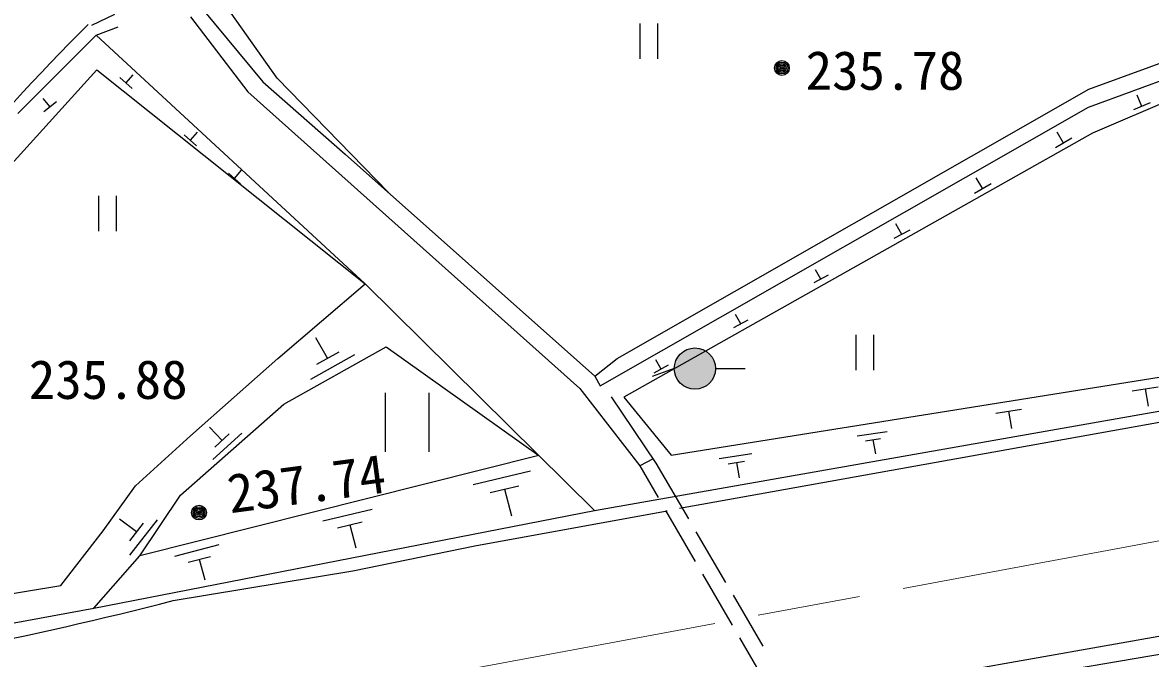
# Model space of a CAD drawing. Units: millimetres, scale not verified. Extents: x 40000 to 680000, y 20000 to 380000.
# Drawn here: x 157184 to 195454, y 277451 to 299036 of the extents above; entities that cross this region are included whole.
import ezdxf
from ezdxf.enums import TextEntityAlignment as Align

# ---------------------------------------------------------------- set-up
doc = ezdxf.new("R2010")
doc.units = ezdxf.units.MM
doc.header["$LTSCALE"] = 1000
doc.header["$PDMODE"] = 32
doc.header["$PDSIZE"] = 500
doc.linetypes.add('CHAIN', pattern=[18.5, 12, -1.5, 3.5, -1.5])
doc.layers.add('M-BGD', color=7, linetype='Continuous', lineweight=25)
doc.layers.add('M-BMK', color=2, linetype='CHAIN', lineweight=13)
doc.styles.add('ＭＳ ゴシック', font='')
doc.styles.get('ＭＳ ゴシック').set_extended_font_data('MS Gothic')

msp = doc.modelspace()

# ---------------------------------------------------------------- hatches: boundary and pattern name
at = {"layer": 'M-BGD'}
msp.add_hatch(color=256, dxfattribs=at).paths.add_polyline_path([(180697, 287290, -0.41421), (179997, 286590, -0.41421), (179297, 287290, -1)])

# ---------------------------------------------------------------- linework, layer by layer
for p, q in [((159532, 298951), (160318, 299318)), ((165818, 297151), (164265, 299351)), ((159679, 298611), (160424, 298887)), ((178124, 299001), (178124, 297801)), ((178724, 299001), (178724, 297801)), ((157022, 295950), (159679, 298611)), ((159679, 298611), (168809, 290167)), ((193353, 296163), (200072, 298637)), ((199560, 297881), (193486, 295281)), ((160898, 296798), (160488, 297168)), ((160693, 296983), (160935, 297261)), ((169598, 293265), (165818, 297151)), ((158121, 296175), (157888, 296461)), ((158338, 296346), (157904, 296005)), ((195448, 296311), (194882, 296071)), ((195165, 296191), (194998, 296565)), ((176788, 286705), (193353, 296163)), ((163083, 294855), (162672, 295225)), ((162877, 295040), (163119, 295318)), ((193486, 295281), (177583, 286325)), ((192790, 295106), (192229, 294786)), ((192509, 294946), (192289, 295316)), ((168132, 294570), (176599, 287034)), ((164579, 293558), (164169, 293927)), ((164374, 293742), (164616, 294020)), ((190044, 293556), (189483, 293235)), ((189764, 293396), (189543, 293765)), ((159765, 293159), (159765, 291959)), ((160365, 293159), (160365, 291959)), ((187018, 291845), (186818, 292199)), ((187286, 291991), (186750, 291700)), ((184270, 290326), (184089, 290647)), ((165846, 287627), (168809, 290167)), ((168809, 290167), (176587, 282472)), ((184513, 290458), (184027, 290195)), ((179191, 284346), (210065, 289300)), ((181798, 288939), (181312, 288676)), ((181555, 288807), (181374, 289128)), ((167535, 287641), (167134, 288333)), ((176587, 282472), (209422, 288251)), ((185459, 288431), (185459, 287231)), ((186059, 288431), (186059, 287231)), ((166048, 286083), (169525, 288031)), ((167910, 287849), (167160, 287432)), ((169525, 288031), (174701, 284340)), ((162883, 285002), (165846, 287627)), ((168451, 287758), (166952, 286924)), ((178850, 287270), (178669, 287590)), ((176599, 287034), (176788, 286705)), ((179297, 287290), (178549, 287026)), ((179093, 287401), (178607, 287138)), ((180697, 287290), (181697, 287290)), ((194835, 286535), (195711, 286668)), ((169483, 286466), (169483, 284466)), ((170983, 284466), (170983, 286466)), ((177156, 286333), (178671, 284080)), ((177583, 286325), (179191, 284346)), ((195273, 286602), (195372, 286019)), ((162548, 282989), (166048, 286083)), ((190202, 285777), (191078, 285909)), ((190640, 285843), (190739, 285260)), ((163951, 284848), (163524, 285300)), ((185498, 285003), (186518, 285157)), ((164624, 285100), (163639, 284201)), ((164198, 285072), (163705, 284623)), ((185784, 284837), (186294, 284914)), ((186039, 284876), (186119, 284401)), ((180820, 284241), (181929, 284409)), ((174701, 284340), (161165, 280939)), ((178576, 284222), (178123, 283986)), ((178123, 283986), (178747, 282910)), ((178671, 284080), (179778, 282185)), ((181131, 284062), (181685, 284145)), ((181408, 284103), (181495, 283587)), ((183372, 276028), (230531, 284332)), ((172472, 283357), (174423, 283821)), ((173052, 283083), (174028, 283315)), ((173540, 283199), (173773, 282292)), ((161165, 280939), (162548, 282989)), ((159599, 279159), (176587, 282472)), ((167377, 282119), (169047, 282517)), ((172535, 281277), (179054, 282462)), ((178998, 282477), (180002, 280747)), ((161045, 281747), (160477, 282177)), ((161756, 282158), (160813, 280959)), ((167874, 281885), (168709, 282083)), ((161280, 282047), (160809, 281447)), ((168291, 281984), (168490, 281208)), ((180030, 281753), (181038, 280026)), ((162347, 280927), (163855, 281315)), ((159599, 279159), (161165, 280939)), ((162801, 280723), (163556, 280917)), ((163179, 280820), (163372, 280119)), ((180252, 280315), (181256, 278585)), ((181290, 279594), (182298, 277867)), ((181507, 278152), (182511, 276422))]:
    msp.add_line(p, q, dxfattribs=at)
for points in [[(163306, 299480), (165338, 297025), (168132, 294570)], [(176599, 287034), (177361, 287627), (193363, 296771), (199628, 299057), (204877, 299650), (211735, 297533), (216815, 296517), (223172, 295881)], [(162883, 299226), (164830, 296686), (176091, 286611), (178123, 283986)], [(144595, 277467), (150521, 284918), (154162, 290167), (156025, 293384), (159703, 297427), (168809, 290167)], [(179477, 282547), (209195, 287881), (225367, 293384)], [(159919, 281785), (161020, 283309), (162883, 285002)], [(183541, 275520), (196495, 277721), (209365, 280007), (227483, 283309), (230192, 283715)], [(144595, 277467), (147643, 278144), (158480, 279922), (159919, 281785)], [(162290, 279414), (168386, 280430), (172535, 281277)], [(141885, 275350), (142139, 275943), (159599, 279159)]]:
    msp.add_lwpolyline(points, dxfattribs=at)
for centre, radius in [((182949, 297492), 250), ((182949, 297492), 200), ((182949, 297492), 150), ((182949, 297492), 100), ((182949, 297492), 50), ((182949, 297492), 20), ((179997, 287290), 700), ((163171, 282403), 250), ((163171, 282403), 200), ((163171, 282403), 150), ((163171, 282403), 100), ((163171, 282403), 50), ((163171, 282403), 20)]:
    msp.add_circle(centre, radius, dxfattribs=at)
for centre, radius, start, end in [((149968, 259202), 72979, 50.0448, 50.0448), ((214644, 243524), 78263, 134.88819, 145.5451), ((131275, 399000), 123542, 277.57349, 284.53933)]:
    msp.add_arc(centre, radius, start, end, dxfattribs=at)
for p in [(182949, 297492), (163171, 282403)]:
    msp.add_point(p, dxfattribs=at)
at = {"layer": 'M-BMK'}
msp.add_line((168871, 276448), (266329, 294568), dxfattribs=at)

# ---------------------------------------------------------------- texts
at = {"layer": 'M-BGD', "style": 'ＭＳ ゴシック'}
for s, p in [('235.78', (186448, 297412)), ('235.88', (160090, 286920))]:
    msp.add_text(s, height=1320, dxfattribs=at).set_placement(p, align=Align.MIDDLE_CENTER)
msp.add_text('237.74', height=1320, rotation=7.618, dxfattribs=at).set_placement((166813, 283389), align=Align.MIDDLE_CENTER)

doc.saveas('drawing.dxf')
